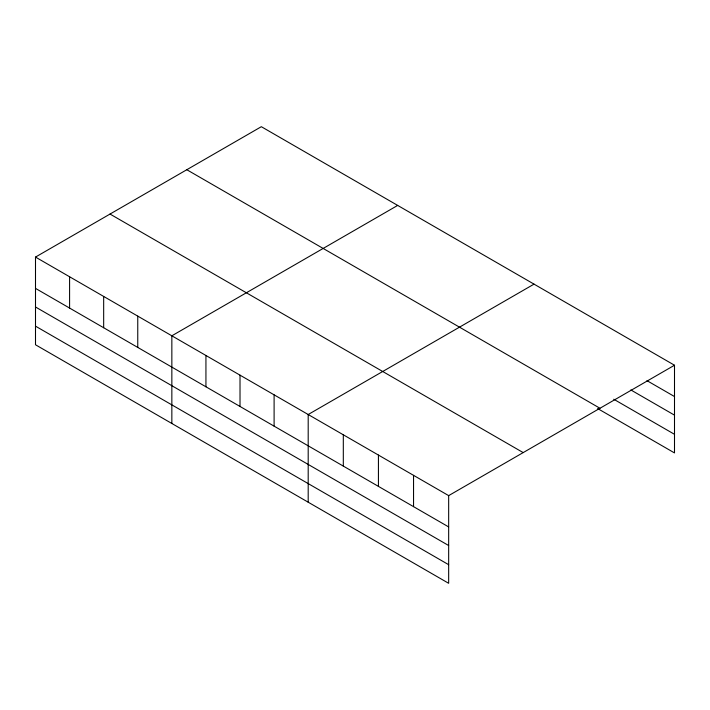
<?xml version="1.0" encoding="UTF-8"?>
<svg xmlns="http://www.w3.org/2000/svg" width="710" height="710" viewBox="0 0 710 710"><rect width="100%" height="100%" fill="white"/><g stroke="black" fill="none" stroke-linecap="round" stroke-linejoin="round"><path stroke-width="1.06" d="M448.667 545.528L448.667 495.624L35.5 257.082L35.5 344.767L448.667 583.3L448.667 545.528L35.5 306.986M597.616 408.534L674.5 452.918L674.5 365.233L261.333 126.699L35.5 257.082M397.68 205.412L171.847 335.803L171.847 423.479M534.026 284.133L308.193 414.516L308.193 502.201M448.667 495.624L674.5 365.233M646.979 380.649L674.5 396.544M630.835 389.941L674.5 415.146M613.751 399.242L674.5 434.316M186.81 169.726L599.977 408.268M110.023 214.056L523.19 452.598M35.5 288.384L448.667 526.927M35.5 326.156L448.667 564.698M413.548 475.345L413.548 506.647M378.43 455.066L378.43 486.368M343.312 434.795L343.312 466.097M274.104 394.84L274.104 426.142M240.015 375.155L240.015 406.457M205.935 355.479L205.935 386.781M137.758 316.119L137.758 347.421M103.669 296.443L103.669 327.745M69.589 276.758L69.589 308.06"/></g></svg>
